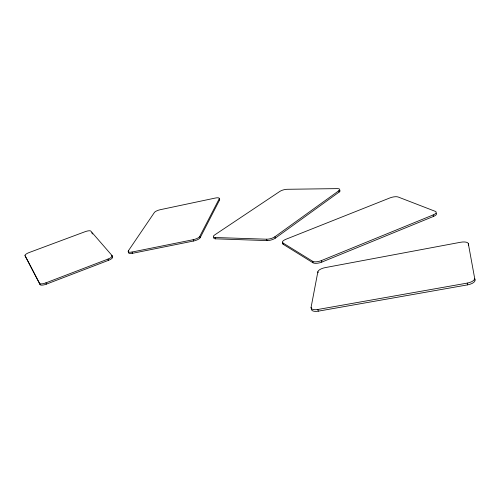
<?xml version="1.0" encoding="UTF-8"?>
<svg xmlns="http://www.w3.org/2000/svg" width="500" height="500" viewBox="0 0 500 500"><rect width="100%" height="100%" fill="white"/><g stroke="black" fill="none" stroke-linecap="round" stroke-linejoin="round"><path stroke-width="0.75" d="M468.325 243.663L475 280.131A8.062 3.344 -10.2 0 1 467.587 284.869L318.275 311.163A7.575 3.175 -14.6 0 1 311.525 309.062L311.075 307.4L317.875 271.725A6.987 2.681 -14.4 0 1 325.15 267.625L460.581 242.262A7.406 2.812 -10.8 0 1 468.325 243.663L468.656 245.294A7.406 2.825 -10.8 0 0 468.275 244.619M219.587 199.956L219.237 198.769A5.156 1.475 -16.5 0 0 215.275 198.056L160.306 209.694A5.094 1.425 -17.5 0 0 154.394 212.469L128.325 250.881L128.75 252.15A5.663 1.75 -18.3 0 0 132.475 253.306L193.606 241.006A5.725 1.819 -17.1 0 0 200.138 237.744L219.587 199.956A5.156 1.475 -16.5 0 0 219.381 199.219M128.325 250.881A5.663 1.737 -18.3 0 0 132.05 252.031L193.206 239.706A5.725 1.806 -17.1 0 0 199.744 236.444L219.237 198.769M213.812 237.488A5.8 1.869 -16.7 0 0 215.656 238.837L266.975 240.588A6.094 2.062 -15.6 0 0 275.275 238.156L339.162 192.031A5.644 1.737 -14.2 0 0 339.956 190.5M215.256 237.519L266.588 239.206A6.094 2.056 -15.6 0 0 274.894 236.769L338.844 190.731A5.644 1.731 -14.2 0 0 337.281 188.619L287.1 189.288A5.375 1.594 -15.2 0 0 279.85 191.412L214.669 234.944A5.806 1.863 -16.6 0 0 215.256 237.519L215.656 238.837M282.856 242.913L312.631 261.288A6.75 2.5 -14.5 0 0 321.413 260.581L433.162 214.938A6.637 2.294 -11.9 0 0 435.225 211.325L398.131 197A6.144 2.006 -12.9 0 0 389.963 197.906L286.006 239.231A6.269 2.169 -15.2 0 0 282.856 242.913L283.244 244.331L313.031 262.8A6.75 2.512 -14.5 0 0 321.812 262.1L433.481 216.431A6.631 2.306 -11.9 0 0 436.256 213.231M25.006 255.619L39.588 283.363A5.856 1.775 -20.1 0 0 45.925 282.85L108.025 259.069A5.688 1.737 -18.9 0 0 112.1 255.631L90.787 231.081A5.144 1.412 -18.8 0 0 85.037 231.719L29.269 252.494A5.288 1.444 -19.8 0 0 25.006 255.619L40.062 284.637A5.856 1.781 -20.1 0 0 46.406 284.131L108.462 260.344A5.681 1.744 -18.9 0 0 112.537 256.9L112.1 255.631M311.075 307.4A7.581 3.162 -14.6 0 0 317.825 309.488L467.225 283.106A8.069 3.337 -10.2 0 0 474.644 278.375L475 280.131M91.7 232.819L92.719 233.994M111.519 255.725L112.537 256.9M39.588 283.363L40.062 284.637M45.925 282.85L46.406 284.131M108.025 259.069L108.462 260.344M132.05 252.031L132.475 253.306M193.206 239.706L193.606 241.006M199.744 236.444L200.138 237.744M266.588 239.206L266.975 240.588M274.894 236.769L275.275 238.156M317.825 309.488L318.275 311.163M312.631 261.288L313.031 262.8M317.875 271.725L318.15 272.756M321.413 260.581L321.812 262.1M338.844 190.731L339.162 192.031M433.162 214.938L433.481 216.431M467.225 283.106L467.587 284.869M283.244 244.331A6.262 2.175 -15.2 0 1 282.787 243.287M25.444 256.781A5.288 1.45 -19.8 0 1 25.438 256.381"/></g></svg>
